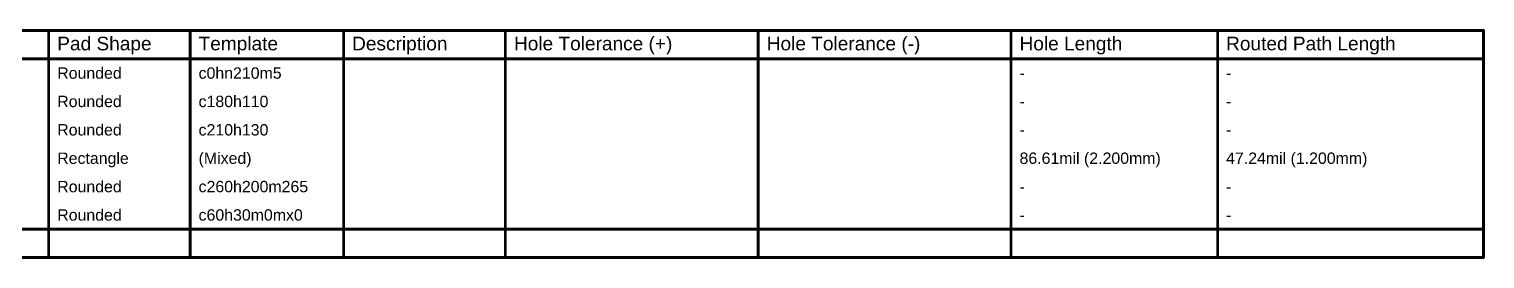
# Model space of a CAD drawing. Header units: inches. Extents: x -5 to 433, y -20 to 71.
# Drawn here: x 238.1 to 433.2, y 34.3 to 65.2 of the extents above; entities that cross this region are included whole.
import ezdxf

# ---------------------------------------------------------------- set-up
doc = ezdxf.new("R2010")
doc.units = ezdxf.units.IN
doc.layers.add('Drill Drawing', color=1, linetype='Continuous')
doc.styles.add('Arial', font='', dxfattribs={"height": 0.2})
doc.styles.get('Arial').set_extended_font_data('Arial')

msp = doc.modelspace()

# ---------------------------------------------------------------- linework, layer by layer
at = {"layer": 'Drill Drawing', "const_width": 0.381}
for points in [[(100.52, 65), (432.96, 65)], [(240.72, 34.52), (240.72, 65)], [(259.66, 34.52), (259.66, 65)], [(280.23, 34.52), (280.23, 65)], [(301.91, 34.52), (301.91, 65)], [(335.79, 34.52), (335.79, 65)], [(369.66, 34.52), (369.66, 65)], [(397.34, 34.52), (397.34, 65)], [(432.96, 34.52), (432.96, 65)], [(100.52, 61.19), (432.96, 61.19)], [(100.52, 38.33), (432.96, 38.33)], [(100.52, 34.52), (432.96, 34.52)]]:
    msp.add_lwpolyline(points, dxfattribs=at)
at = {"layer": 'Drill Drawing', "const_width": 0.191}
for points in [[(240.62, 65, 1), (240.81, 65, 1)], [(259.56, 65, 1), (259.75, 65, 1)], [(280.13, 65, 1), (280.32, 65, 1)], [(301.82, 65, 1), (302.01, 65, 1)], [(335.69, 65, 1), (335.88, 65, 1)], [(369.56, 65, 1), (369.76, 65, 1)], [(397.24, 65, 1), (397.43, 65, 1)], [(432.87, 65, 1), (433.06, 65, 1)], [(432.87, 65, 1), (433.06, 65, 1)], [(432.87, 61.19, 1), (433.06, 61.19, 1)], [(432.87, 38.33, 1), (433.06, 38.33, 1)], [(240.62, 34.52, 1), (240.81, 34.52, 1)], [(259.56, 34.52, 1), (259.75, 34.52, 1)], [(280.13, 34.52, 1), (280.32, 34.52, 1)], [(301.82, 34.52, 1), (302.01, 34.52, 1)], [(335.69, 34.52, 1), (335.88, 34.52, 1)], [(369.56, 34.52, 1), (369.76, 34.52, 1)], [(397.24, 34.52, 1), (397.43, 34.52, 1)], [(432.87, 34.52, 1), (433.06, 34.52, 1)], [(432.87, 34.52, 1), (433.06, 34.52, 1)]]:
    msp.add_lwpolyline(points, format="xyb", close=True, dxfattribs=at)

# ---------------------------------------------------------------- texts
at = {"layer": 'Drill Drawing', "style": 'Arial'}
for s, height, p in [('Pad Shape', 1.829, (241.86, 62.33)), ('Template', 1.829, (260.8, 62.33)), ('Description', 1.8288, (281.37, 62.33)), ('Hole Tolerance (+)', 1.8288, (303.06, 62.33)), ('Hole Tolerance (-)', 1.8288, (336.93, 62.33)), ('Hole Length', 1.8288, (370.8, 62.33)), ('Routed Path Length', 1.8288, (398.48, 62.33)), ('Rounded', 1.524, (241.86, 58.52)), ('c0hn210m5', 1.524, (260.8, 58.52)), ('-', 1.52, (370.8, 58.52)), ('-', 1.52, (398.48, 58.52)), ('Rounded', 1.524, (241.86, 54.71)), ('c180h110', 1.524, (260.8, 54.71)), ('-', 1.52, (370.8, 54.71)), ('-', 1.52, (398.48, 54.71)), ('Rounded', 1.524, (241.86, 50.9)), ('c210h130', 1.524, (260.8, 50.9)), ('-', 1.52, (370.8, 50.9)), ('-', 1.52, (398.48, 50.9)), ('Rectangle', 1.524, (241.86, 47.09)), ('(Mixed)', 1.524, (260.8, 47.09)), ('86.61mil (2.200mm)', 1.524, (370.8, 47.09)), ('47.24mil (1.200mm)', 1.524, (398.48, 47.09)), ('Rounded', 1.524, (241.86, 43.28)), ('c260h200m265', 1.524, (260.8, 43.28)), ('-', 1.52, (370.8, 43.28)), ('-', 1.52, (398.48, 43.28)), ('Rounded', 1.524, (241.86, 39.47)), ('c60h30m0mx0', 1.524, (260.8, 39.47)), ('-', 1.52, (370.8, 39.47)), ('-', 1.52, (398.48, 39.47))]:
    msp.add_text(s, height=height, dxfattribs=at).set_placement(p)

doc.saveas('drawing.dxf')
